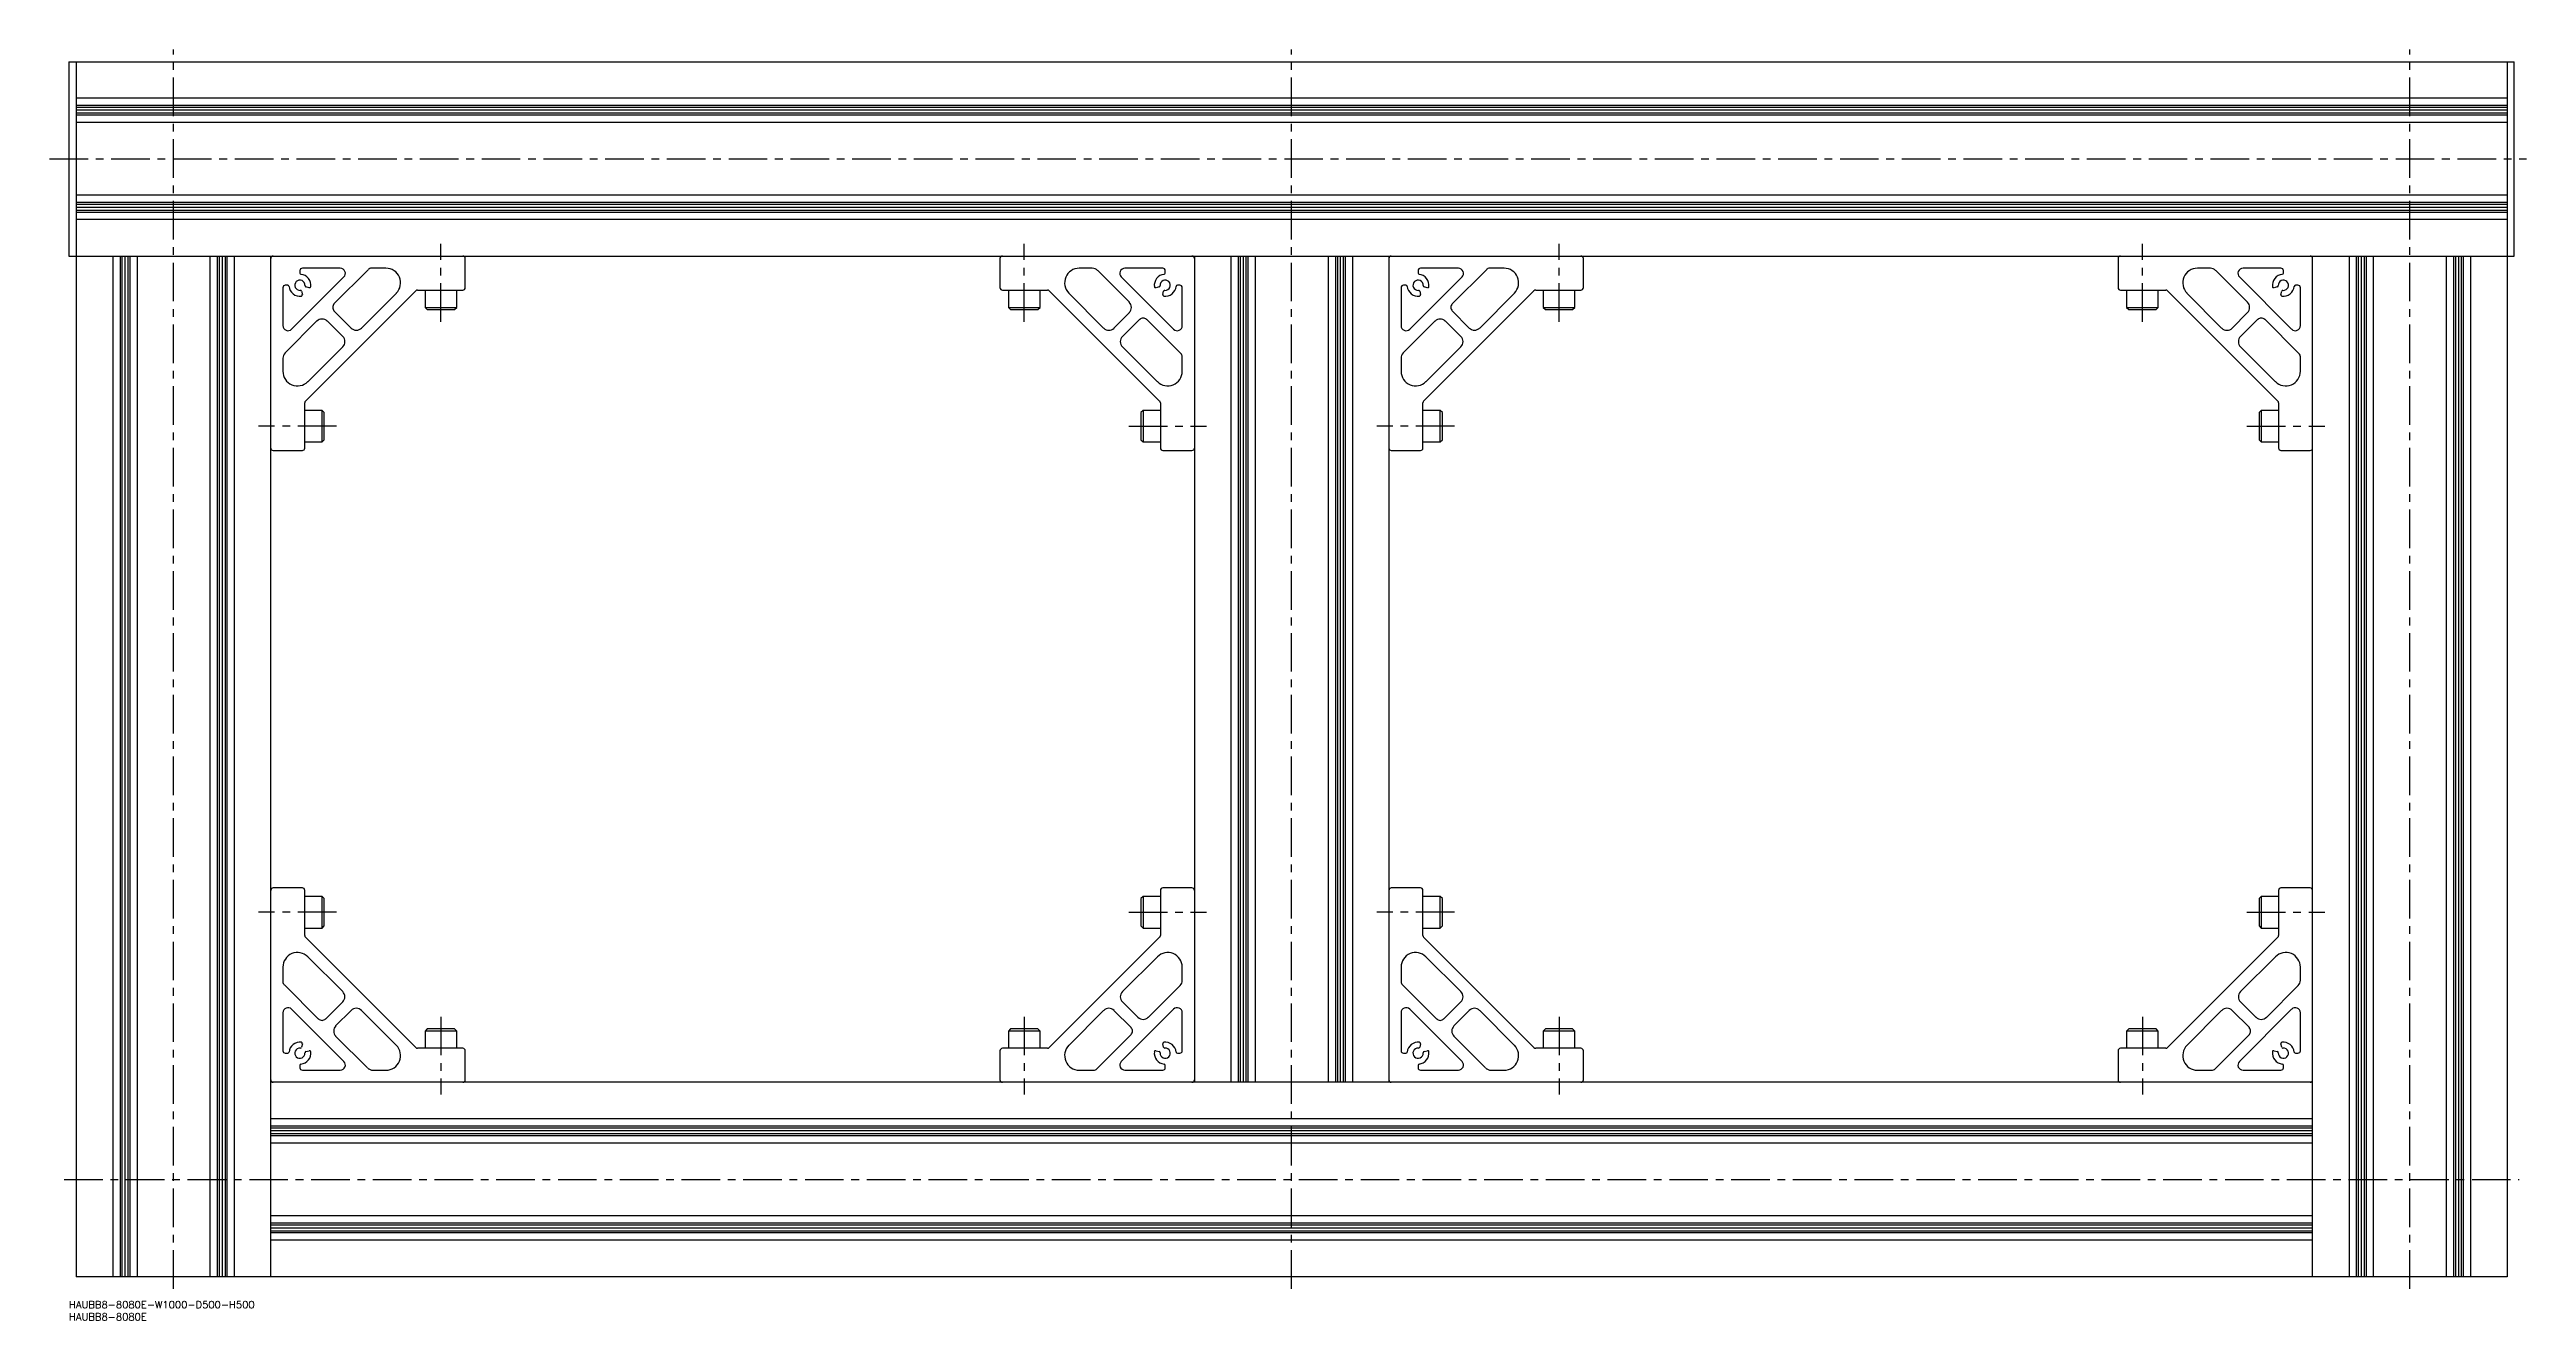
# Model space of a CAD drawing. Extents: x -8 to 1711, y -8 to 1075.
# Drawn here: x -8 to 1011, y -8 to 515 of the extents above; entities that cross this region are included whole.
import ezdxf

# ---------------------------------------------------------------- set-up
doc = ezdxf.new("R2010")
doc.units = 0
doc.header["$LTSCALE"] = 0.5
doc.linetypes.add('CENTER', pattern=[50.8, 31.75, -6.35, 6.35, -6.35])
for name, color, linetype in [('MSM_CENTER', 1, 'CENTER'), ('MSM_CONTINUOUS', 7, 'CONTINUOUS'), ('MSM_PART_NUMBER', 7, 'CONTINUOUS')]:
    doc.layers.add(name, color=color, linetype=linetype)
doc.styles.get("Standard").update_dxf_attribs({"font": 'txt.shx', "height": 3, "bigfont": 'bigfont.shx'})

# ---------------------------------------------------------------- blocks, each defined once
blk = doc.blocks.new('*U8')
at = {"layer": 'MSM_PART_NUMBER'}
blk.add_text('HAUBB8-8080E-W1000-D500-H500', height=3, dxfattribs=at).set_placement((0, -3))
blk = doc.blocks.new('*U9')
at = {"layer": 'MSM_PART_NUMBER'}
blk.add_text('HAUBB8-8080E', height=3, dxfattribs=at).set_placement((0, -8))

msp = doc.modelspace()

# ---------------------------------------------------------------- linework, layer by layer
at = {"layer": 'MSM_CENTER'}
for p, q in [((43, 5), (43, 515)), ((503, 5), (503, 515)), ((963, 5), (963, 515)), ((-8, 470), (1011, 470)), ((153, 403), (153, 435)), ((393, 403), (393, 435)), ((613, 403), (613, 435)), ((853, 403), (853, 435)), ((110, 360), (78, 360)), ((436, 360), (468, 360)), ((570, 360), (538, 360)), ((896, 360), (928, 360)), ((110, 160), (78, 160)), ((436, 160), (468, 160)), ((570, 160), (538, 160)), ((896, 160), (928, 160)), ((153, 117), (153, 85)), ((393, 117), (393, 85)), ((613, 117), (613, 85)), ((853, 117), (853, 85)), ((-2, 50), (1008, 50))]:
    msp.add_line(p, q, dxfattribs=at)
at = {"layer": 'MSM_CONTINUOUS'}
for p, q in [((0, 510), (1006, 510)), ((0, 510), (0, 430)), ((3, 510), (3, 10)), ((1003, 510), (1003, 10)), ((1006, 430), (1006, 510)), ((1003, 495), (3, 495)), ((1003, 492), (3, 492)), ((1003, 491.2), (3, 491.2)), ((1003, 490), (3, 490)), ((1003, 488.8), (3, 488.8)), ((1003, 488), (3, 488)), ((1003, 485), (3, 485)), ((1003, 455), (3, 455)), ((1003, 452), (3, 452)), ((1003, 451.2), (3, 451.2)), ((1003, 450), (3, 450)), ((1003, 448.8), (3, 448.8)), ((1003, 448), (3, 448)), ((1003, 445), (3, 445)), ((0, 430), (1006, 430)), ((18, 430), (18, 10)), ((21, 430), (21, 10)), ((21.8, 430), (21.8, 10)), ((23, 430), (23, 10)), ((24.2, 430), (24.2, 10)), ((25, 430), (25, 10)), ((28, 430), (28, 10)), ((58, 430), (58, 10)), ((61, 430), (61, 10)), ((61.8, 430), (61.8, 10)), ((63, 430), (63, 10)), ((64.2, 430), (64.2, 10)), ((65, 430), (65, 10)), ((68, 430), (68, 10)), ((83, 10), (83, 430)), ((163, 417), (163, 429)), ((383, 429), (383, 417)), ((463, 430), (463, 90)), ((478, 430), (478, 90)), ((481, 430), (481, 90)), ((481.8, 430), (481.8, 90)), ((483, 430), (483, 90)), ((484.2, 430), (484.2, 90)), ((485, 430), (485, 90)), ((488, 430), (488, 90)), ((518, 430), (518, 90)), ((521, 430), (521, 90)), ((521.8, 430), (521.8, 90)), ((523, 430), (523, 90)), ((524.2, 430), (524.2, 90)), ((525, 430), (525, 90)), ((528, 430), (528, 90)), ((543, 430), (543, 90)), ((623, 417), (623, 429)), ((843, 429), (843, 417)), ((923, 10), (923, 430)), ((938, 430), (938, 10)), ((941, 430), (941, 10)), ((941.8, 430), (941.8, 10)), ((943, 430), (943, 10)), ((944.2, 430), (944.2, 10)), ((945, 430), (945, 10)), ((948, 430), (948, 10)), ((978, 430), (978, 10)), ((981, 430), (981, 10)), ((981.8, 430), (981.8, 10)), ((983, 430), (983, 10)), ((984.2, 430), (984.2, 10)), ((985, 430), (985, 10)), ((988, 430), (988, 10)), ((90, 418), (89, 418)), ((91.6, 399.9), (113.1, 421.4)), ((95, 424), (95, 423)), ((111.6, 425), (96, 425)), ((123.1, 424.4), (109, 410.3)), ((130.4, 425), (124.5, 425)), ((421, 425), (415.6, 425)), ((436.3, 411), (423.2, 424.1)), ((432.9, 421.4), (454.4, 399.9)), ((450, 425), (434.4, 425)), ((451, 423), (451, 424)), ((457, 418), (456, 418)), ((550, 418), (549, 418)), ((551.6, 399.9), (573.1, 421.4)), ((555, 424), (555, 423)), ((571.6, 425), (556, 425)), ((583.1, 424.4), (569, 410.3)), ((590.4, 425), (584.5, 425)), ((881, 425), (875.6, 425)), ((896.3, 411), (883.2, 424.1)), ((892.9, 421.4), (914.4, 399.9)), ((910, 425), (894.4, 425)), ((911, 423), (911, 424)), ((917, 418), (916, 418)), ((88, 417), (88, 401.4)), ((95.7, 415.5), (96, 414.2)), ((97.3, 370.3), (142.7, 415.7)), ((98.8, 417), (97.5, 417.3)), ((120.4, 400.4), (134.7, 414.8)), ((143.4, 416), (162, 416)), ((146.5, 416), (146.5, 408.9)), ((146.5, 408.9), (147.4, 408)), ((146.5, 408.9), (159.5, 408.9)), ((147.4, 408), (158.6, 408)), ((158.6, 408), (159.5, 408.9)), ((159.5, 408.9), (159.5, 416)), ((384, 416), (402.6, 416)), ((386.5, 416), (399.5, 416)), ((386.5, 416), (386.5, 408.9)), ((386.5, 408.9), (399.5, 408.9)), ((386.5, 408.9), (387.4, 408)), ((387.4, 408), (398.6, 408)), ((398.6, 408), (399.5, 408.9)), ((399.5, 408.9), (399.5, 416)), ((403.3, 415.7), (448.7, 370.3)), ((411.3, 414.8), (425.6, 400.4)), ((448.5, 417.3), (447.2, 417)), ((450, 414.2), (450.3, 415.5)), ((458, 401.4), (458, 417)), ((548, 417), (548, 401.4)), ((555.7, 415.5), (556, 414.2)), ((557.3, 370.3), (602.7, 415.7)), ((558.8, 417), (557.5, 417.3)), ((580.4, 400.4), (594.7, 414.8)), ((603.4, 416), (622, 416)), ((606.5, 416), (606.5, 408.9)), ((606.5, 408.9), (607.4, 408)), ((606.5, 408.9), (619.5, 408.9)), ((607.4, 408), (618.6, 408)), ((618.6, 408), (619.5, 408.9)), ((619.5, 408.9), (619.5, 416)), ((844, 416), (862.6, 416)), ((846.5, 416), (859.5, 416)), ((846.5, 416), (846.5, 408.9)), ((846.5, 408.9), (859.5, 408.9)), ((846.5, 408.9), (847.4, 408)), ((847.4, 408), (858.6, 408)), ((858.6, 408), (859.5, 408.9)), ((859.5, 408.9), (859.5, 416)), ((863.3, 415.7), (908.7, 370.3)), ((871.3, 414.8), (885.6, 400.4)), ((908.5, 417.3), (907.2, 417)), ((910, 414.2), (910.3, 415.5)), ((918, 401.4), (918, 417)), ((102, 403.3), (88.9, 390.2)), ((112.6, 396.9), (106.2, 403.3)), ((109, 407.5), (116.1, 400.4)), ((429.9, 400.4), (436.3, 406.8)), ((440.5, 404), (433.4, 396.9)), ((457.4, 389.9), (443.3, 404)), ((562, 403.3), (548.9, 390.2)), ((572.6, 396.9), (566.2, 403.3)), ((569, 407.5), (576.1, 400.4)), ((889.9, 400.4), (896.3, 406.8)), ((900.5, 404), (893.4, 396.9)), ((917.4, 389.9), (903.3, 404)), ((88, 388), (88, 382.6)), ((98.2, 378.3), (112.6, 392.6)), ((433.4, 392.6), (447.8, 378.3)), ((458, 382.6), (458, 388.5)), ((548, 388), (548, 382.6)), ((558.2, 378.3), (572.6, 392.6)), ((893.4, 392.6), (907.8, 378.3)), ((918, 382.6), (918, 388.5)), ((97, 351), (97, 369.6)), ((449, 369.6), (449, 351)), ((557, 351), (557, 369.6)), ((909, 369.6), (909, 351)), ((97, 353.5), (97, 366.5)), ((104.1, 366.5), (97, 366.5)), ((104.1, 353.5), (104.1, 366.5)), ((105, 365.6), (104.1, 366.5)), ((105, 354.4), (105, 365.6)), ((441.9, 366.5), (441, 365.6)), ((441, 365.6), (441, 354.4)), ((441.9, 366.5), (441.9, 353.5)), ((449, 366.5), (441.9, 366.5)), ((557, 353.5), (557, 366.5)), ((564.1, 366.5), (557, 366.5)), ((564.1, 353.5), (564.1, 366.5)), ((565, 365.6), (564.1, 366.5)), ((565, 354.4), (565, 365.6)), ((901.9, 366.5), (901, 365.6)), ((901, 365.6), (901, 354.4)), ((901.9, 366.5), (901.9, 353.5)), ((909, 366.5), (901.9, 366.5)), ((84, 350), (96, 350)), ((97, 353.5), (104.1, 353.5)), ((104.1, 353.5), (105, 354.4)), ((441, 354.4), (441.9, 353.5)), ((441.9, 353.5), (449, 353.5)), ((450, 350), (462, 350)), ((544, 350), (556, 350)), ((557, 353.5), (564.1, 353.5)), ((564.1, 353.5), (565, 354.4)), ((901, 354.4), (901.9, 353.5)), ((901.9, 353.5), (909, 353.5)), ((910, 350), (922, 350)), ((96, 170), (84, 170)), ((97, 150.4), (97, 169)), ((104.1, 166.5), (97, 166.5)), ((105, 165.6), (104.1, 166.5)), ((104.1, 153.5), (104.1, 166.5)), ((105, 154.4), (105, 165.6)), ((441.9, 166.5), (441, 165.6)), ((441, 165.6), (441, 154.4)), ((449, 166.5), (441.9, 166.5)), ((441.9, 166.5), (441.9, 153.5)), ((449, 169), (449, 150.4)), ((449, 166.5), (449, 153.5)), ((462, 170), (450, 170)), ((556, 170), (544, 170)), ((557, 150.4), (557, 169)), ((564.1, 166.5), (557, 166.5)), ((565, 165.6), (564.1, 166.5)), ((564.1, 153.5), (564.1, 166.5)), ((565, 154.4), (565, 165.6)), ((901.9, 166.5), (901, 165.6)), ((901, 165.6), (901, 154.4)), ((909, 166.5), (901.9, 166.5)), ((901.9, 166.5), (901.9, 153.5)), ((909, 169), (909, 150.4)), ((909, 166.5), (909, 153.5)), ((922, 170), (910, 170)), ((97, 153.5), (104.1, 153.5)), ((104.1, 153.5), (105, 154.4)), ((441, 154.4), (441.9, 153.5)), ((441.9, 153.5), (449, 153.5)), ((557, 153.5), (564.1, 153.5)), ((564.1, 153.5), (565, 154.4)), ((901, 154.4), (901.9, 153.5)), ((901.9, 153.5), (909, 153.5)), ((142.7, 104.3), (97.3, 149.7)), ((448.7, 149.7), (403.3, 104.3)), ((602.7, 104.3), (557.3, 149.7)), ((908.7, 149.7), (863.3, 104.3)), ((88, 137.4), (88, 131.5)), ((112.6, 127.4), (98.2, 141.7)), ((447.8, 141.7), (433.4, 127.4)), ((458, 132), (458, 137.4)), ((548, 137.4), (548, 131.5)), ((572.6, 127.4), (558.2, 141.7)), ((907.8, 141.7), (893.4, 127.4)), ((918, 132), (918, 137.4)), ((88.6, 130.1), (102.7, 116)), ((105.5, 116), (112.6, 123.1)), ((433.4, 123.1), (439.8, 116.7)), ((444, 116.7), (457.1, 129.8)), ((548.6, 130.1), (562.7, 116)), ((565.5, 116), (572.6, 123.1)), ((893.4, 123.1), (899.8, 116.7)), ((904, 116.7), (917.1, 129.8)), ((88, 118.6), (88, 103)), ((113.1, 98.6), (91.6, 120.1)), ((116.1, 119.6), (109.7, 113.2)), ((134.7, 105.2), (120.4, 119.6)), ((425.6, 119.6), (411.3, 105.2)), ((437, 112.5), (429.9, 119.6)), ((454.4, 120.1), (432.9, 98.6)), ((458, 103), (458, 118.6)), ((548, 118.6), (548, 103)), ((573.1, 98.6), (551.6, 120.1)), ((576.1, 119.6), (569.7, 113.2)), ((594.7, 105.2), (580.4, 119.6)), ((885.6, 119.6), (871.3, 105.2)), ((897, 112.5), (889.9, 119.6)), ((914.4, 120.1), (892.9, 98.6)), ((918, 103), (918, 118.6)), ((89, 102), (90, 102)), ((96, 105.8), (95.7, 104.5)), ((97.5, 102.7), (98.8, 103)), ((109.7, 109), (122.8, 95.9)), ((162, 104), (143.4, 104)), ((147.4, 112), (146.5, 111.1)), ((146.5, 111.1), (146.5, 104)), ((159.5, 111.1), (146.5, 111.1)), ((159.5, 104), (146.5, 104)), ((158.6, 112), (147.4, 112)), ((159.5, 111.1), (158.6, 112)), ((159.5, 104), (159.5, 111.1)), ((163, 91), (163, 103)), ((383, 103), (383, 91)), ((402.6, 104), (384, 104)), ((387.4, 112), (386.5, 111.1)), ((399.5, 111.1), (386.5, 111.1)), ((386.5, 111.1), (386.5, 104)), ((398.6, 112), (387.4, 112)), ((399.5, 111.1), (398.6, 112)), ((399.5, 104), (399.5, 111.1)), ((422.9, 95.6), (437, 109.7)), ((447.2, 103), (448.5, 102.7)), ((450.3, 104.5), (450, 105.8)), ((456, 102), (457, 102)), ((549, 102), (550, 102)), ((556, 105.8), (555.7, 104.5)), ((557.5, 102.7), (558.8, 103)), ((569.7, 109), (582.8, 95.9)), ((622, 104), (603.4, 104)), ((607.4, 112), (606.5, 111.1)), ((606.5, 111.1), (606.5, 104)), ((619.5, 111.1), (606.5, 111.1)), ((619.5, 104), (606.5, 104)), ((618.6, 112), (607.4, 112)), ((619.5, 111.1), (618.6, 112)), ((619.5, 104), (619.5, 111.1)), ((623, 91), (623, 103)), ((843, 103), (843, 91)), ((862.6, 104), (844, 104)), ((847.4, 112), (846.5, 111.1)), ((859.5, 111.1), (846.5, 111.1)), ((846.5, 111.1), (846.5, 104)), ((858.6, 112), (847.4, 112)), ((859.5, 111.1), (858.6, 112)), ((859.5, 104), (859.5, 111.1)), ((882.9, 95.6), (897, 109.7)), ((907.2, 103), (908.5, 102.7)), ((910.3, 104.5), (910, 105.8)), ((916, 102), (917, 102)), ((95, 97), (95, 96)), ((96, 95), (111.6, 95)), ((125, 95), (130.4, 95)), ((415.6, 95), (421.5, 95)), ((434.4, 95), (450, 95)), ((451, 96), (451, 97)), ((555, 97), (555, 96)), ((556, 95), (571.6, 95)), ((585, 95), (590.4, 95)), ((875.6, 95), (881.5, 95)), ((894.4, 95), (910, 95)), ((911, 96), (911, 97)), ((923, 90), (83, 90)), ((923, 75), (83, 75)), ((923, 72), (83, 72)), ((923, 71.2), (83, 71.2)), ((923, 70), (83, 70)), ((923, 68.8), (83, 68.8)), ((923, 68), (83, 68)), ((923, 65), (83, 65)), ((923, 35), (83, 35)), ((923, 32), (83, 32)), ((923, 31.2), (83, 31.2)), ((923, 30), (83, 30)), ((923, 28.8), (83, 28.8)), ((923, 28), (83, 28)), ((923, 25), (83, 25)), ((1003, 10), (3, 10))]:
    msp.add_line(p, q, dxfattribs=at)
for centre, radius, start, end in [((84, 429), 1, 90, 180), ((162, 429), 1, 0, 90), ((384, 429), 1, 90, 180), ((462, 429), 1, 0, 90), ((544, 429), 1, 90, 180), ((622, 429), 1, 0, 90), ((844, 429), 1, 90, 180), ((922, 429), 1, 0, 90), ((89, 417), 1, 90, 180), ((90, 417.5), 0.5, 5.7396, 89.9987), ((95, 418), 2.1, 356.0879, 273.9134), ((96, 424), 1, 90, 180), ((95.5, 423), 0.5, 179.9984, 264.2635), ((95, 418), 4.5, 352.1807, 84.2603), ((97.6, 417.8), 0.5, 176.0879, 255.0001), ((111.6, 422.9), 2.1, 315, 90), ((124.5, 423), 2, 90.0011, 135.0008), ((130.4, 419), 6, 315, 90.0001), ((415.6, 419), 6, 90.0001, 225), ((421, 422), 3, 45.0002, 90.0002), ((434.4, 422.9), 2.1, 90, 225), ((451, 418), 4.5, 95.7391, 187.8199), ((448.4, 417.8), 0.5, 284.9999, 3.9134), ((451, 418), 2.1, 266.0879, 183.9134), ((450, 424), 1, 0, 90), ((450.5, 423), 0.5, 275.7396, 359.9987), ((456, 417.5), 0.5, 89.9984, 174.2635), ((457, 417), 1, 0, 90), ((549, 417), 1, 90, 180), ((550, 417.5), 0.5, 5.7396, 89.9987), ((555, 418), 2.1, 356.0879, 273.9134), ((556, 424), 1, 90, 180), ((555.5, 423), 0.5, 179.9984, 264.2635), ((555, 418), 4.5, 352.1807, 84.2603), ((557.6, 417.8), 0.5, 176.0879, 255.0001), ((571.6, 422.9), 2.1, 315, 90), ((584.5, 423), 2, 90.0011, 135.0008), ((590.4, 419), 6, 315, 90.0001), ((875.6, 419), 6, 90.0001, 225), ((881, 422), 3, 45.0002, 90.0002), ((894.4, 422.9), 2.1, 90, 225), ((911, 418), 4.5, 95.7391, 187.8199), ((908.4, 417.8), 0.5, 284.9999, 3.9134), ((911, 418), 2.1, 266.0879, 183.9134), ((910, 424), 1, 0, 90), ((910.5, 423), 0.5, 275.7396, 359.9987), ((916, 417.5), 0.5, 89.9984, 174.2635), ((917, 417), 1, 0, 90), ((95, 418), 4.5, 185.7391, 277.8199), ((95.2, 415.4), 0.5, 14.9999, 93.9134), ((95.5, 414), 0.5, 277.8225, 14.9997), ((99, 417.5), 0.5, 255.0014, 352.1789), ((110.5, 408.9), 2, 134.9992, 225.0012), ((143.4, 415), 1, 89.9986, 134.9989), ((162, 417), 1, 269.9979, 0), ((384, 417), 1, 180, 270), ((402.6, 415), 1, 45.0005, 90.0008), ((434.1, 408.9), 3, 315.0001, 45.0001), ((447, 417.5), 0.5, 187.8225, 284.9997), ((450.5, 414), 0.5, 165.0014, 262.1789), ((450.8, 415.4), 0.5, 86.0879, 165.0001), ((451, 418), 4.5, 262.1807, 354.2603), ((555, 418), 4.5, 185.7391, 277.8199), ((555.2, 415.4), 0.5, 14.9999, 93.9134), ((555.5, 414), 0.5, 277.8225, 14.9997), ((559, 417.5), 0.5, 255.0014, 352.1789), ((570.5, 408.9), 2, 134.9992, 225.0012), ((603.4, 415), 1, 89.9986, 134.9989), ((622, 417), 1, 269.9979, 0), ((844, 417), 1, 180, 270), ((862.6, 415), 1, 45.0005, 90.0008), ((894.1, 408.9), 3, 315.0001, 45.0001), ((907, 417.5), 0.5, 187.8225, 284.9997), ((910.5, 414), 0.5, 165.0014, 262.1789), ((910.8, 415.4), 0.5, 86.0879, 165.0001), ((911, 418), 4.5, 262.1807, 354.2603), ((90.1, 401.4), 2.1, 180, 315), ((104.1, 401.1), 3, 45.0001, 135.0001), ((118.2, 402.5), 3, 225.0001, 315.0002), ((427.8, 402.5), 3, 225.0005, 314.9993), ((441.9, 402.5), 2, 44.9992, 135.0012), ((455.9, 401.4), 2.1, 225, 0), ((550.1, 401.4), 2.1, 180, 315), ((564.1, 401.1), 3, 45.0001, 135.0001), ((578.2, 402.5), 3, 225.0001, 315.0002), ((887.8, 402.5), 3, 225.0005, 314.9993), ((901.9, 402.5), 2, 44.9992, 135.0012), ((915.9, 401.4), 2.1, 225, 0), ((91, 388), 3, 135.0002, 180.0002), ((110.5, 394.8), 3, 315.0005, 44.9993), ((435.5, 394.8), 3, 135.0001, 225.0002), ((456, 388.5), 2, 0.0011, 45.0008), ((551, 388), 3, 135.0002, 180.0002), ((570.5, 394.8), 3, 315.0005, 44.9993), ((895.5, 394.8), 3, 135.0001, 225.0002), ((916, 388.5), 2, 0.0011, 45.0008), ((94, 382.6), 6, 180.0001, 315), ((452, 382.6), 6, 225, 0.0001), ((554, 382.6), 6, 180.0001, 315), ((912, 382.6), 6, 225, 0.0001), ((98, 369.6), 1, 135.0005, 180.0008), ((448, 369.6), 1, 359.9986, 44.9989), ((558, 369.6), 1, 135.0005, 180.0008), ((908, 369.6), 1, 359.9986, 44.9989), ((84, 351), 1, 180, 270), ((96, 351), 1, 270, 0), ((450, 351), 1, 179.9979, 270), ((462, 351), 1, 270, 0), ((544, 351), 1, 180, 270), ((556, 351), 1, 270, 0), ((910, 351), 1, 179.9979, 270), ((922, 351), 1, 270, 0), ((84, 169), 1, 90, 180), ((96, 169), 1, 359.9979, 90), ((450, 169), 1, 90, 180), ((462, 169), 1, 0, 90), ((544, 169), 1, 90, 180), ((556, 169), 1, 359.9979, 90), ((910, 169), 1, 90, 180), ((922, 169), 1, 0, 90), ((94, 137.4), 6, 45, 180.0001), ((98, 150.4), 1, 179.9986, 224.9989), ((452, 137.4), 6, 0.0001, 135), ((448, 150.4), 1, 315.0005, 0.0008), ((554, 137.4), 6, 45, 180.0001), ((558, 150.4), 1, 179.9986, 224.9989), ((912, 137.4), 6, 0.0001, 135), ((908, 150.4), 1, 315.0005, 0.0008), ((90, 131.5), 2, 180.0011, 225.0008), ((110.5, 125.2), 3, 315.0001, 45.0002), ((435.5, 125.2), 3, 135.0005, 224.9993), ((455, 132), 3, 315.0002, 0.0002), ((550, 131.5), 2, 180.0011, 225.0008), ((570.5, 125.2), 3, 315.0001, 45.0002), ((895.5, 125.2), 3, 135.0005, 224.9993), ((915, 132), 3, 315.0002, 0.0002), ((90.1, 118.6), 2.1, 45, 180), ((104.1, 117.5), 2, 224.9992, 315.0012), ((111.9, 111.1), 3, 135.0001, 225.0001), ((118.2, 117.5), 3, 45.0005, 134.9993), ((427.8, 117.5), 3, 45.0001, 135.0002), ((435.5, 111.1), 2, 314.9992, 45.0012), ((441.9, 118.9), 3, 225.0001, 315.0001), ((455.9, 118.6), 2.1, 0, 135), ((550.1, 118.6), 2.1, 45, 180), ((564.1, 117.5), 2, 224.9992, 315.0012), ((571.9, 111.1), 3, 135.0001, 225.0001), ((578.2, 117.5), 3, 45.0005, 134.9993), ((887.8, 117.5), 3, 45.0001, 135.0002), ((895.5, 111.1), 2, 314.9992, 45.0012), ((901.9, 118.9), 3, 225.0001, 315.0001), ((915.9, 118.6), 2.1, 0, 135), ((89, 103), 1, 180, 270), ((90, 102.5), 0.5, 269.9984, 354.2635), ((95, 102), 4.5, 82.1807, 174.2603), ((95, 102), 2.1, 86.0879, 3.9134), ((95.2, 104.6), 0.5, 266.0879, 345.0001), ((95, 102), 4.5, 275.7391, 7.8199), ((95.5, 106), 0.5, 345.0014, 82.1789), ((97.6, 102.2), 0.5, 104.9999, 183.9134), ((99, 102.5), 0.5, 7.8225, 104.9997), ((130.4, 101), 6, 270.0001, 45), ((143.4, 105), 1, 225.0005, 270.0008), ((162, 103), 1, 0, 90), ((384, 103), 1, 89.9979, 180), ((402.6, 105), 1, 269.9986, 314.9989), ((415.6, 101), 6, 135, 270.0001), ((447, 102.5), 0.5, 75.0014, 172.1789), ((451, 102), 4.5, 172.1807, 264.2603), ((448.4, 102.2), 0.5, 356.0879, 75.0001), ((451, 102), 2.1, 176.0879, 93.9134), ((450.5, 106), 0.5, 97.8225, 194.9997), ((450.8, 104.6), 0.5, 194.9999, 273.9134), ((451, 102), 4.5, 5.7391, 97.8199), ((456, 102.5), 0.5, 185.7396, 269.9987), ((457, 103), 1, 270, 0), ((549, 103), 1, 180, 270), ((550, 102.5), 0.5, 269.9984, 354.2635), ((555, 102), 4.5, 82.1807, 174.2603), ((555, 102), 2.1, 86.0879, 3.9134), ((555.2, 104.6), 0.5, 266.0879, 345.0001), ((555, 102), 4.5, 275.7391, 7.8199), ((555.5, 106), 0.5, 345.0014, 82.1789), ((557.6, 102.2), 0.5, 104.9999, 183.9134), ((559, 102.5), 0.5, 7.8225, 104.9997), ((590.4, 101), 6, 270.0001, 45), ((603.4, 105), 1, 225.0005, 270.0008), ((622, 103), 1, 0, 90), ((844, 103), 1, 89.9979, 180), ((862.6, 105), 1, 269.9986, 314.9989), ((875.6, 101), 6, 135, 270.0001), ((907, 102.5), 0.5, 75.0014, 172.1789), ((911, 102), 4.5, 172.1807, 264.2603), ((908.4, 102.2), 0.5, 356.0879, 75.0001), ((911, 102), 2.1, 176.0879, 93.9134), ((910.5, 106), 0.5, 97.8225, 194.9997), ((910.8, 104.6), 0.5, 194.9999, 273.9134), ((911, 102), 4.5, 5.7391, 97.8199), ((916, 102.5), 0.5, 185.7396, 269.9987), ((917, 103), 1, 270, 0), ((95.5, 97), 0.5, 95.7396, 179.9987), ((96, 96), 1, 180, 270), ((111.6, 97.1), 2.1, 270, 45), ((125, 98), 3, 225.0002, 270.0002), ((421.5, 97), 2, 270.0011, 315.0008), ((434.4, 97.1), 2.1, 135, 270), ((450, 96), 1, 270, 0), ((450.5, 97), 0.5, 359.9984, 84.2635), ((555.5, 97), 0.5, 95.7396, 179.9987), ((556, 96), 1, 180, 270), ((571.6, 97.1), 2.1, 270, 45), ((585, 98), 3, 225.0002, 270.0002), ((881.5, 97), 2, 270.0011, 315.0008), ((894.4, 97.1), 2.1, 135, 270), ((910, 96), 1, 270, 0), ((910.5, 97), 0.5, 359.9984, 84.2635), ((84, 91), 1, 180, 270), ((162, 91), 1, 270, 0), ((384, 91), 1, 180, 270), ((462, 91), 1, 270, 0), ((544, 91), 1, 180, 270), ((622, 91), 1, 270, 0), ((844, 91), 1, 180, 270), ((922, 91), 1, 270, 0)]:
    msp.add_arc(centre, radius, start, end, dxfattribs=at)

# ---------------------------------------------------------------- block references
for name in ['*U8', '*U9']:
    msp.add_blockref(name, (0, 0), dxfattribs=at)

doc.saveas('drawing.dxf')
